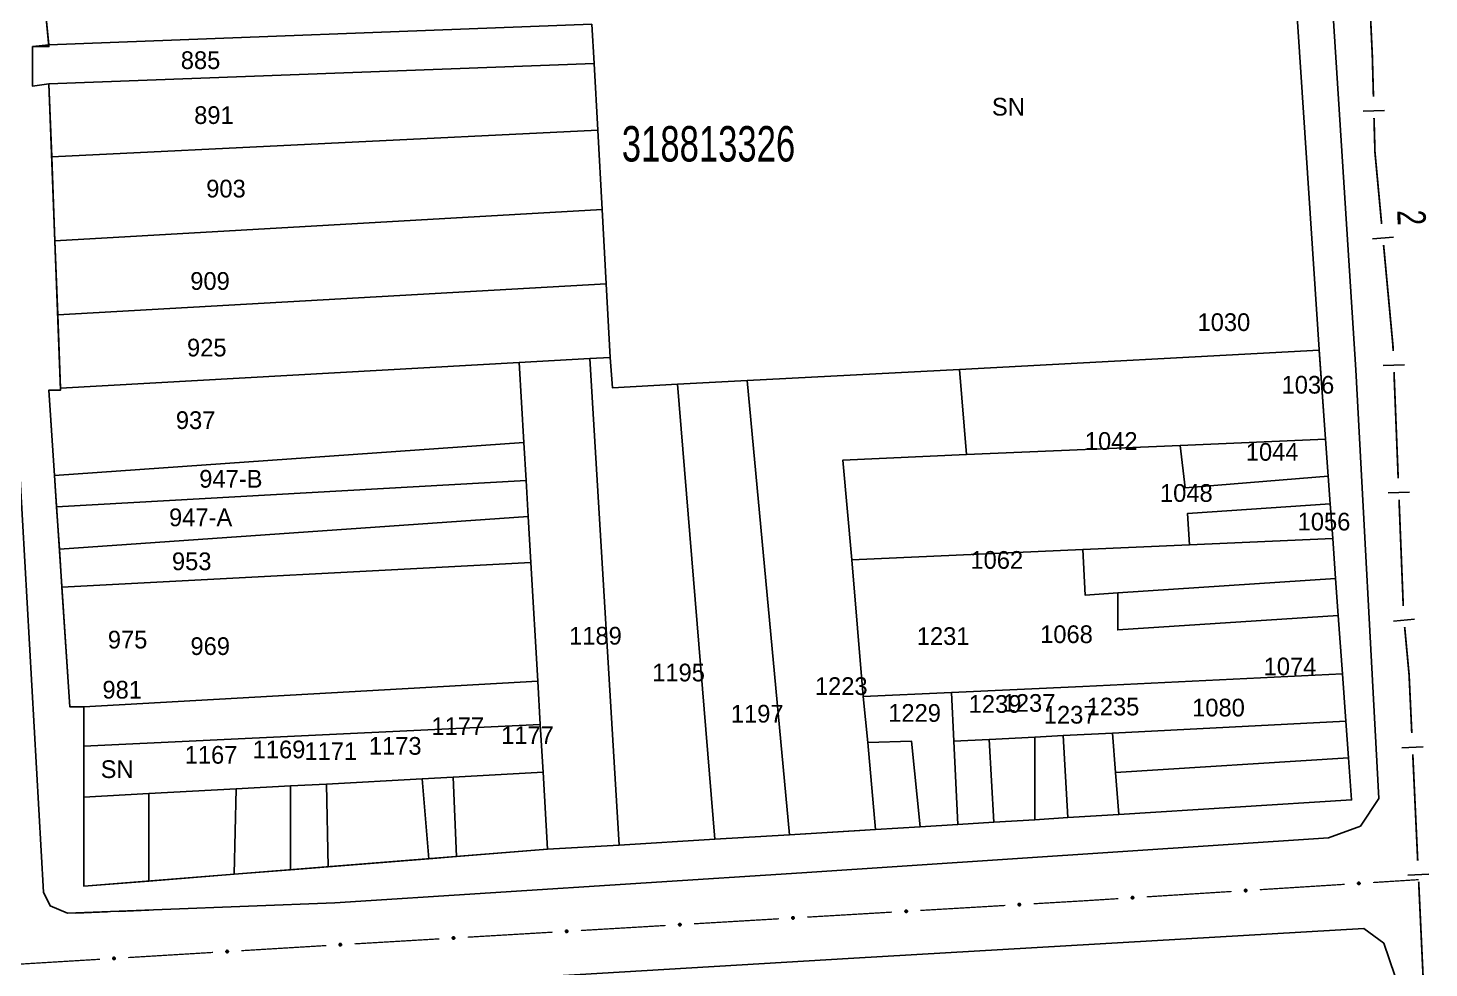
# Model space of a CAD drawing. Extents: x 201053 to 202535, y 4855063 to 4857394.
# Drawn here: x 202320.3 to 202518, y 4856291.6 to 4856424.2 of the extents above; entities that cross this region are included whole.
import ezdxf
from ezdxf.enums import TextEntityAlignment as Align

# ---------------------------------------------------------------- set-up
doc = ezdxf.new("R2010")
doc.units = 0
doc.header["$LTSCALE"] = 1.5
doc.header["$MEASUREMENT"] = 0
doc.linetypes.add('TRACO_11', pattern=[8, 3, -1, 3, -1])
for name, color, linetype in [('CD_MALHA_LOTES', 7, 'CONTINUOUS'), ('CD_TXT_QUADRA', 2, 'CONTINUOUS'), ('LM-LIM-SETORES-BAIRROS', 250, 'CONTINUOUS'), ('RU-QUADRA', 210, 'CONTINUOUS'), ('SV-EIXO-RUA-PAV', 20, 'CONTINUOUS'), ('SV-RUA-PAVIM', 7, 'CONTINUOUS'), ('SV-TXT-RUA-PAV', 7, 'CONTINUOUS'), ('Th_NmrPort', 7, 'CONTINUOUS')]:
    doc.layers.add(name, color=color, linetype=linetype)
doc.styles.add('ARIAL', font='ARIAL.SHX')

msp = doc.modelspace()

# ---------------------------------------------------------------- linework, layer by layer
at = {"layer": 'CD_MALHA_LOTES', "linetype": 'Continuous', "flags": 128}
for points in [[(202498.12, 4856445.75), (202502.52, 4856378.86), (202502.53, 4856378.73)], [(202323.25, 4856421.82), (202322.64, 4856427.97)], [(202323.25, 4856421.82), (202399.91, 4856424.76)], [(202400.21, 4856419.18), (202399.91, 4856424.76)], [(202323.27, 4856416.32), (202320.97, 4856415.99), (202320.97, 4856421.58), (202323.25, 4856421.82)], [(202323.27, 4856416.32), (202400.21, 4856419.18)], [(202400.72, 4856409.77), (202400.21, 4856419.18)], [(202323.66, 4856406.03), (202323.27, 4856416.32)], [(202323.66, 4856406.03), (202400.72, 4856409.77)], [(202401.33, 4856398.6), (202400.72, 4856409.77)], [(202324.11, 4856394.18), (202323.66, 4856406.03)], [(202324.11, 4856394.18), (202401.33, 4856398.6)], [(202401.9, 4856388.12), (202401.33, 4856398.6)], [(202324.51, 4856383.73), (202324.11, 4856394.18)], [(202324.51, 4856383.73), (202401.9, 4856388.12)], [(202402.46, 4856377.71), (202401.9, 4856388.12)], [(202324.9, 4856373.4), (202324.51, 4856383.73)], [(202451.77, 4856376.04), (202502.53, 4856378.73)], [(202502.53, 4856378.73), (202503.43, 4856366.19)], [(202389.63, 4856377), (202324.9, 4856373.4)], [(202389.63, 4856377), (202399.62, 4856377.58)], [(202390.29, 4856365.74), (202389.63, 4856377)], [(202399.62, 4856377.58), (202402.46, 4856377.71)], [(202403.73, 4856308.93), (202399.62, 4856377.58)], [(202402.46, 4856377.71), (202402.79, 4856373.44), (202412, 4856373.93)], [(202421.81, 4856374.45), (202451.77, 4856376.04)], [(202452.75, 4856364.01), (202451.77, 4856376.04)], [(202412, 4856373.93), (202421.81, 4856374.45)], [(202417.27, 4856309.74), (202412, 4856373.93)], [(202427.8, 4856310.37), (202421.81, 4856374.45)], [(202324.07, 4856361.07), (202323.27, 4856373.11), (202324.92, 4856373.11), (202324.9, 4856373.4)], [(202482.94, 4856365.31), (202503.43, 4856366.19)], [(202503.43, 4856366.19), (202503.81, 4856360.96)], [(202390.29, 4856365.74), (202324.07, 4856361.07)], [(202390.6, 4856360.38), (202390.29, 4856365.74)], [(202436.56, 4856349.17), (202435.32, 4856363.25), (202452.75, 4856364.01)], [(202482.94, 4856365.31), (202452.75, 4856364.01)], [(202503.81, 4856360.96), (202483.62, 4856359.31), (202482.94, 4856365.31)], [(202324.36, 4856356.66), (202324.07, 4856361.07)], [(202324.36, 4856356.66), (202390.6, 4856360.38)], [(202390.9, 4856355.29), (202390.6, 4856360.38)], [(202503.81, 4856360.96), (202504.1, 4856357.06)], [(202324.76, 4856350.66), (202324.36, 4856356.66)], [(202484.22, 4856351.27), (202483.95, 4856355.7), (202504.1, 4856357.06)], [(202504.1, 4856357.06), (202504.45, 4856352.16)], [(202324.76, 4856350.66), (202390.9, 4856355.29)], [(202391.28, 4856348.79), (202390.9, 4856355.29)], [(202504.45, 4856352.16), (202484.22, 4856351.27)], [(202504.45, 4856352.16), (202504.86, 4856346.53)], [(202325.11, 4856345.3), (202324.76, 4856350.66)], [(202436.56, 4856349.17), (202469.17, 4856350.61)], [(202469.17, 4856350.61), (202484.22, 4856351.27)], [(202474.12, 4856344.5), (202469.5, 4856344.2), (202469.17, 4856350.61)], [(202325.11, 4856345.3), (202391.28, 4856348.79)], [(202392.253333, 4856332.032222), (202391.28, 4856348.79)], [(202438.19, 4856329.86), (202436.56, 4856349.17)], [(202474.12, 4856344.5), (202504.86, 4856346.53)], [(202504.86, 4856346.53), (202505.23, 4856341.33)], [(202326.23, 4856328.42), (202325.11, 4856345.3)], [(202505.23, 4856341.33), (202474.1, 4856339.27), (202474.12, 4856344.5)], [(202505.23, 4856341.33), (202505.83, 4856333.06)], [(202450.64, 4856330.43), (202469.17, 4856331.29), (202505.83, 4856333.06)], [(202505.83, 4856333.06), (202506.32, 4856326.38)], [(202328.2, 4856328.42), (202392.253333, 4856332.032222)], [(202392.61, 4856325.91), (202392.253333, 4856332.032222)], [(202438.19, 4856329.86), (202450.64, 4856330.43)], [(202450.97, 4856323.58), (202450.64, 4856330.43)], [(202328.2, 4856328.42), (202326.23, 4856328.42)], [(202328.2, 4856322.88), (202328.2, 4856328.42)], [(202438.82, 4856323.39), (202438.19, 4856329.86)], [(202473.36, 4856324.71), (202506.32, 4856326.38)], [(202506.32, 4856326.38), (202506.69, 4856321.25)], [(202392.61, 4856325.91), (202328.2, 4856322.88)], [(202393.01, 4856319.19), (202392.61, 4856325.91)], [(202462.43, 4856324.16), (202466.41, 4856324.36)], [(202466.41, 4856324.36), (202473.36, 4856324.71)], [(202467.06, 4856312.79), (202466.41, 4856324.36)], [(202473.8, 4856319.16), (202473.36, 4856324.71)], [(202328.2, 4856315.68), (202328.2, 4856322.88)], [(202438.82, 4856323.39), (202445.02, 4856323.58), (202446.24, 4856311.49)], [(202439.9, 4856311.1), (202438.82, 4856323.39)], [(202450.97, 4856323.58), (202455.95, 4856323.83)], [(202451.53, 4856311.82), (202450.97, 4856323.58)], [(202455.95, 4856323.83), (202462.43, 4856324.16)], [(202456.64, 4856312.14), (202455.95, 4856323.83)], [(202462.41, 4856312.5), (202462.43, 4856324.16)], [(202473.8, 4856319.16), (202506.69, 4856321.25)], [(202506.69, 4856321.25), (202507.12, 4856315.28), (202474.28, 4856313.24)], [(202375.93, 4856318.26), (202380.34, 4856318.5)], [(202380.34, 4856318.5), (202393.01, 4856319.19)], [(202380.8, 4856307.29), (202380.34, 4856318.5)], [(202393.64, 4856308.32), (202393.01, 4856319.19)], [(202474.28, 4856313.24), (202473.8, 4856319.16)], [(202337.39, 4856316.18), (202349.7, 4856316.84)], [(202349.43, 4856304.8), (202349.7, 4856316.84)], [(202349.7, 4856316.84), (202357.34, 4856317.26)], [(202357.34, 4856317.26), (202362.45, 4856317.53)], [(202357.36, 4856305.43), (202357.34, 4856317.26)], [(202362.45, 4856317.53), (202375.93, 4856318.26)], [(202362.69, 4856305.85), (202362.45, 4856317.53)], [(202376.88, 4856306.98), (202375.93, 4856318.26)], [(202328.2, 4856315.68), (202337.39, 4856316.18)], [(202337.39, 4856303.85), (202328.2, 4856303.12), (202328.2, 4856315.68)], [(202337.39, 4856303.85), (202337.39, 4856316.18)], [(202462.41, 4856312.5), (202456.64, 4856312.14)], [(202467.06, 4856312.79), (202462.41, 4856312.5)], [(202474.28, 4856313.24), (202467.06, 4856312.79)], [(202439.9, 4856311.1), (202438.44, 4856311.01), (202427.8, 4856310.37)], [(202446.24, 4856311.49), (202439.9, 4856311.1)], [(202451.53, 4856311.82), (202446.24, 4856311.49)], [(202456.64, 4856312.14), (202451.53, 4856311.82)], [(202403.73, 4856308.93), (202393.64, 4856308.32)], [(202417.27, 4856309.74), (202403.73, 4856308.93)], [(202427.8, 4856310.37), (202417.27, 4856309.74)], [(202376.88, 4856306.98), (202362.69, 4856305.85)], [(202380.8, 4856307.29), (202376.88, 4856306.98)], [(202393.64, 4856308.32), (202380.8, 4856307.29)], [(202349.43, 4856304.8), (202337.39, 4856303.85)], [(202357.36, 4856305.43), (202349.43, 4856304.8)], [(202362.69, 4856305.85), (202357.36, 4856305.43)]]:
    msp.add_lwpolyline(points, dxfattribs=at)
at = {"layer": 'LM-LIM-SETORES-BAIRROS', "const_width": 0.25}
for points in [[(202510.04, 4856420.28), (202509.795905, 4856425.513407)], [(202510.060678, 4856419.519378), (202510.04, 4856420.28)], [(202510.196557, 4856414.521224), (202510.060678, 4856419.519378)], [(202510.41, 4856406.67), (202510.278085, 4856411.522332)], [(202510.423514, 4856406.524753), (202510.41, 4856406.67)], [(202511.349916, 4856396.567756), (202510.423514, 4856406.524753)], [(202512.95, 4856379.37), (202511.627836, 4856393.580657)], [(202512.978791, 4856378.642601), (202512.95, 4856379.37)], [(202513.690684, 4856360.656684), (202513.09744, 4856375.644948)], [(202514.402578, 4856342.670767), (202513.809333, 4856357.659032)], [(202515.23, 4856332.93), (202514.603176, 4856339.678538)], [(202515.24029, 4856332.707825), (202515.23, 4856332.93)], [(202515.610393, 4856324.71639), (202515.24029, 4856332.707825)], [(202516.443127, 4856306.735663), (202515.749182, 4856321.719602)], [(202517.27586, 4856288.754936), (202516.581916, 4856303.738875)]]:
    msp.add_lwpolyline(points, dxfattribs=at)
at = {"layer": 'LM-LIM-SETORES-BAIRROS'}
for points in [[(202511.750355, 4856412.562727), (202508.751463, 4856412.481199)], [(202513.028746, 4856394.715317), (202510.041647, 4856394.437396)], [(202514.556717, 4856376.703491), (202511.559064, 4856376.584842)], [(202515.26861, 4856358.717574), (202512.270957, 4856358.598925)], [(202516.004262, 4856340.81298), (202513.01712, 4856340.535525)], [(202517.201313, 4856322.787926), (202514.204525, 4856322.649137)], [(202518.034047, 4856304.807199), (202515.037259, 4856304.66841)]]:
    msp.add_lwpolyline(points, dxfattribs=at)
at = {"layer": 'RU-QUADRA', "linetype": 'Continuous', "flags": 128}
msp.add_lwpolyline([(202322.64, 4856427.97), (202323.27, 4856421.58), (202320.97, 4856421.58), (202320.97, 4856415.99), (202323.27, 4856416.32), (202324.92, 4856373.11), (202323.27, 4856373.11), (202326.23, 4856328.42), (202328.2, 4856328.42), (202328.2, 4856303.12), (202393.64, 4856308.32), (202403.73, 4856308.93), (202417.27, 4856309.74), (202427.8, 4856310.37), (202439.9, 4856311.1), (202446.24, 4856311.49), (202451.53, 4856311.82), (202456.64, 4856312.14), (202462.41, 4856312.5), (202467.06, 4856312.79), (202474.28, 4856313.24), (202507.12, 4856315.28), (202506.69, 4856321.25), (202506.32, 4856326.38), (202505.83, 4856333.06), (202505.23, 4856341.33), (202504.86, 4856346.53), (202504.45, 4856352.16), (202504.1, 4856357.06), (202503.81, 4856360.96), (202503.43, 4856366.19), (202502.52, 4856378.86), (202498.12, 4856445.75)], dxfattribs=at)
at = {"layer": 'SV-EIXO-RUA-PAV'}
for points in [[(202492.01724, 4856302.600182), (202492.049049, 4856302.637333), (202492.083984, 4856302.662758), (202492.119226, 4856302.675577), (202492.153321, 4856302.678785), (202492.188572, 4856302.678138), (202492.223969, 4856302.669644), (202492.261167, 4856302.651515), (202492.298658, 4856302.619867), (202492.322352, 4856302.582368), (202492.336768, 4856302.54849), (202492.34216, 4856302.513129), (202492.340957, 4856302.478895), (202492.330919, 4856302.442419), (202492.312178, 4856302.404902), (202492.279443, 4856302.367973), (202492.245023, 4856302.343282), (202492.21061, 4856302.331778), (202492.175027, 4856302.326583), (202492.139046, 4856302.327674), (202492.104348, 4856302.336212), (202492.066608, 4856302.355149), (202492.030588, 4856302.387941), (202492.005569, 4856302.421991), (202491.993585, 4856302.456233), (202491.989259, 4856302.49138), (202491.989478, 4856302.526744), (202491.996534, 4856302.562681), (202492.01724, 4856302.600182)], [(202507.98536, 4856303.609701), (202508.017169, 4856303.646852), (202508.052105, 4856303.672277), (202508.087346, 4856303.685096), (202508.121442, 4856303.688303), (202508.156693, 4856303.687656), (202508.192089, 4856303.679163), (202508.229287, 4856303.661034), (202508.266779, 4856303.629386), (202508.290472, 4856303.591886), (202508.304888, 4856303.558008), (202508.31028, 4856303.522648), (202508.309078, 4856303.488414), (202508.299039, 4856303.451938), (202508.280299, 4856303.414421), (202508.247564, 4856303.377492), (202508.213143, 4856303.352801), (202508.17873, 4856303.341297), (202508.143147, 4856303.336101), (202508.107167, 4856303.337193), (202508.072469, 4856303.345731), (202508.034729, 4856303.364667), (202507.998708, 4856303.39746), (202507.97369, 4856303.431509), (202507.961705, 4856303.465751), (202507.957379, 4856303.500898), (202507.957598, 4856303.536263), (202507.964655, 4856303.5722), (202507.98536, 4856303.609701)], [(202460.07905, 4856300.620701), (202460.111017, 4856300.657716), (202460.14606, 4856300.682993), (202460.181355, 4856300.695662), (202460.215464, 4856300.698725), (202460.250712, 4856300.697928), (202460.286072, 4856300.689285), (202460.323193, 4856300.670998), (202460.36055, 4856300.639191), (202460.384084, 4856300.601591), (202460.398356, 4856300.567653), (202460.403598, 4856300.53227), (202460.40225, 4856300.498041), (202460.392057, 4856300.461608), (202460.373158, 4856300.424171), (202460.340266, 4856300.387381), (202460.305741, 4856300.362836), (202460.27128, 4856300.351478), (202460.235675, 4856300.346434), (202460.199699, 4856300.347679), (202460.165038, 4856300.356364), (202460.127379, 4856300.37546), (202460.091497, 4856300.408405), (202460.066624, 4856300.44256), (202460.054785, 4856300.476853), (202460.050608, 4856300.512018), (202460.050977, 4856300.547381), (202460.058186, 4856300.583288), (202460.07905, 4856300.620701)], [(202476.049119, 4856301.590663), (202476.080928, 4856301.627814), (202476.115864, 4856301.653239), (202476.151105, 4856301.666058), (202476.185201, 4856301.669266), (202476.220452, 4856301.668619), (202476.255848, 4856301.660125), (202476.293046, 4856301.641996), (202476.330538, 4856301.610349), (202476.354231, 4856301.572849), (202476.368647, 4856301.538971), (202476.374039, 4856301.503611), (202476.372837, 4856301.469377), (202476.362798, 4856301.432901), (202476.344058, 4856301.395384), (202476.311323, 4856301.358455), (202476.276902, 4856301.333764), (202476.242489, 4856301.322259), (202476.206906, 4856301.317064), (202476.170926, 4856301.318156), (202476.136228, 4856301.326694), (202476.098488, 4856301.34563), (202476.062467, 4856301.378423), (202476.037449, 4856301.412472), (202476.025464, 4856301.446714), (202476.021138, 4856301.481861), (202476.021357, 4856301.517226), (202476.028414, 4856301.553162), (202476.049119, 4856301.590663)], [(202428.134528, 4856298.737219), (202428.166495, 4856298.774235), (202428.201538, 4856298.799511), (202428.236833, 4856298.81218), (202428.270942, 4856298.815243), (202428.30619, 4856298.814447), (202428.34155, 4856298.805803), (202428.378671, 4856298.787516), (202428.416028, 4856298.75571), (202428.439562, 4856298.71811), (202428.453834, 4856298.684171), (202428.459076, 4856298.648788), (202428.457728, 4856298.614559), (202428.447535, 4856298.578126), (202428.428635, 4856298.540689), (202428.395744, 4856298.503899), (202428.361219, 4856298.479355), (202428.326757, 4856298.467997), (202428.291153, 4856298.462952), (202428.255177, 4856298.464197), (202428.220516, 4856298.472882), (202428.182856, 4856298.491978), (202428.146975, 4856298.524924), (202428.122102, 4856298.559079), (202428.110263, 4856298.593371), (202428.106086, 4856298.628536), (202428.106455, 4856298.6639), (202428.113664, 4856298.699806), (202428.134528, 4856298.737219)], [(202444.106789, 4856299.67896), (202444.138756, 4856299.715976), (202444.173799, 4856299.741252), (202444.209094, 4856299.753921), (202444.243203, 4856299.756984), (202444.278451, 4856299.756188), (202444.313811, 4856299.747544), (202444.350932, 4856299.729257), (202444.388289, 4856299.697451), (202444.411823, 4856299.659851), (202444.426095, 4856299.625912), (202444.431337, 4856299.590529), (202444.429989, 4856299.5563), (202444.419796, 4856299.519867), (202444.400897, 4856299.48243), (202444.368005, 4856299.44564), (202444.33348, 4856299.421096), (202444.299018, 4856299.409737), (202444.263414, 4856299.404693), (202444.227438, 4856299.405938), (202444.192777, 4856299.414623), (202444.155117, 4856299.433719), (202444.119236, 4856299.466664), (202444.094363, 4856299.50082), (202444.082524, 4856299.535112), (202444.078347, 4856299.570277), (202444.078716, 4856299.60564), (202444.085925, 4856299.641547), (202444.106789, 4856299.67896)], [(202396.190161, 4856296.850788), (202396.222122, 4856296.887809), (202396.257161, 4856296.913091), (202396.292454, 4856296.925767), (202396.326562, 4856296.928835), (202396.361811, 4856296.928045), (202396.397172, 4856296.919407), (202396.434296, 4856296.901126), (202396.471658, 4856296.869326), (202396.495198, 4856296.83173), (202396.509476, 4856296.797794), (202396.514724, 4856296.762412), (202396.513382, 4856296.728183), (202396.503195, 4856296.691748), (202396.484302, 4856296.654308), (202396.451416, 4856296.617512), (202396.416895, 4856296.592962), (202396.382436, 4856296.581598), (202396.346832, 4856296.576548), (202396.310856, 4856296.577786), (202396.276193, 4856296.586465), (202396.238531, 4856296.605556), (202396.202644, 4856296.638495), (202396.177765, 4856296.672646), (202396.16592, 4856296.706936), (202396.161737, 4856296.742101), (202396.162101, 4856296.777464), (202396.169304, 4856296.813372), (202396.190161, 4856296.850788)], [(202412.162264, 4856297.79521), (202412.194225, 4856297.832231), (202412.229264, 4856297.857513), (202412.264557, 4856297.870189), (202412.298665, 4856297.873257), (202412.333913, 4856297.872466), (202412.369275, 4856297.863829), (202412.406399, 4856297.845548), (202412.443761, 4856297.813748), (202412.467301, 4856297.776152), (202412.481579, 4856297.742216), (202412.486827, 4856297.706834), (202412.485485, 4856297.672605), (202412.475298, 4856297.63617), (202412.456405, 4856297.598729), (202412.423519, 4856297.561934), (202412.388998, 4856297.537384), (202412.354539, 4856297.52602), (202412.318935, 4856297.520969), (202412.282959, 4856297.522208), (202412.248296, 4856297.530887), (202412.210634, 4856297.549977), (202412.174747, 4856297.582917), (202412.149868, 4856297.617068), (202412.138023, 4856297.651358), (202412.13384, 4856297.686523), (202412.134203, 4856297.721886), (202412.141406, 4856297.757794), (202412.162264, 4856297.79521)], [(202364.245956, 4856294.961944), (202364.277916, 4856294.998965), (202364.312955, 4856295.024248), (202364.348249, 4856295.036923), (202364.382357, 4856295.039992), (202364.417605, 4856295.039201), (202364.452967, 4856295.030563), (202364.49009, 4856295.012283), (202364.527452, 4856294.980482), (202364.550993, 4856294.942886), (202364.565271, 4856294.90895), (202364.570518, 4856294.873568), (202364.569176, 4856294.839339), (202364.558989, 4856294.802904), (202364.540096, 4856294.765464), (202364.507211, 4856294.728669), (202364.47269, 4856294.704118), (202364.43823, 4856294.692754), (202364.402626, 4856294.687704), (202364.366651, 4856294.688943), (202364.331988, 4856294.697622), (202364.294325, 4856294.716712), (202364.258439, 4856294.749651), (202364.233559, 4856294.783802), (202364.221715, 4856294.818093), (202364.217532, 4856294.853257), (202364.217895, 4856294.88862), (202364.225098, 4856294.924528), (202364.245956, 4856294.961944)], [(202380.218059, 4856295.906366), (202380.250019, 4856295.943387), (202380.285058, 4856295.96867), (202380.320351, 4856295.981345), (202380.35446, 4856295.984414), (202380.389708, 4856295.983623), (202380.425069, 4856295.974985), (202380.462193, 4856295.956704), (202380.499555, 4856295.924904), (202380.523095, 4856295.887308), (202380.537374, 4856295.853372), (202380.542621, 4856295.81799), (202380.541279, 4856295.783761), (202380.531092, 4856295.747326), (202380.512199, 4856295.709886), (202380.479314, 4856295.67309), (202380.444793, 4856295.64854), (202380.410333, 4856295.637176), (202380.374729, 4856295.632126), (202380.338753, 4856295.633364), (202380.304091, 4856295.642044), (202380.266428, 4856295.661134), (202380.230541, 4856295.694073), (202380.205662, 4856295.728224), (202380.193817, 4856295.762515), (202380.189635, 4856295.797679), (202380.189998, 4856295.833042), (202380.197201, 4856295.86895), (202380.218059, 4856295.906366)], [(202332.304249, 4856293.0286), (202332.336154, 4856293.065669), (202332.371155, 4856293.091004), (202332.406429, 4856293.103732), (202332.440532, 4856293.106852), (202332.475782, 4856293.106114), (202332.511156, 4856293.09753), (202332.548307, 4856293.079305), (202332.585718, 4856293.047562), (202332.609314, 4856293.010001), (202332.623643, 4856292.976086), (202332.628944, 4856292.940712), (202332.627654, 4856292.906481), (202332.617522, 4856292.870031), (202332.598685, 4856292.832562), (202332.565855, 4856292.795717), (202332.531371, 4856292.771115), (202332.496929, 4856292.759699), (202332.461333, 4856292.754595), (202332.425355, 4856292.75578), (202332.390679, 4856292.764407), (202332.352988, 4856292.78344), (202332.317052, 4856292.816325), (202332.292121, 4856292.850439), (202332.280225, 4856292.884711), (202332.275989, 4856292.91987), (202332.276299, 4856292.955233), (202332.283448, 4856292.991152), (202332.304249, 4856293.0286)], [(202348.274911, 4856293.997077), (202348.306816, 4856294.034146), (202348.341817, 4856294.059481), (202348.377091, 4856294.07221), (202348.411195, 4856294.07533), (202348.446444, 4856294.074592), (202348.481818, 4856294.066007), (202348.51897, 4856294.047783), (202348.55638, 4856294.016039), (202348.579977, 4856293.978478), (202348.594306, 4856293.944564), (202348.599607, 4856293.90919), (202348.598316, 4856293.874959), (202348.588184, 4856293.838509), (202348.569347, 4856293.80104), (202348.536517, 4856293.764195), (202348.502033, 4856293.739593), (202348.467591, 4856293.728177), (202348.431995, 4856293.723073), (202348.396017, 4856293.724257), (202348.361341, 4856293.732884), (202348.32365, 4856293.751918), (202348.287714, 4856293.784803), (202348.262783, 4856293.818916), (202348.250887, 4856293.853189), (202348.246651, 4856293.888347), (202348.246961, 4856293.923711), (202348.25411, 4856293.959629), (202348.274911, 4856293.997077)]]:
    msp.add_lwpolyline(points, close=True, dxfattribs=at)
for points in [[(202491.989478, 4856302.526744), (202492.322352, 4856302.582368)], [(202491.996534, 4856302.562681), (202492.298658, 4856302.619867)], [(202491.997736, 4856302.54487), (202492.305902, 4856302.601268)], [(202492.00784, 4856302.57969), (202492.276514, 4856302.633591)], [(202492.01724, 4856302.600182), (202492.261167, 4856302.651515)], [(202492.035389, 4856302.619714), (202492.235214, 4856302.659692)], [(202492.049049, 4856302.637333), (202492.223969, 4856302.669644)], [(202492.068901, 4856302.651913), (202492.197498, 4856302.672348)], [(202492.083984, 4856302.662758), (202492.188572, 4856302.678138)], [(202507.957379, 4856303.500898), (202508.304888, 4856303.558008)], [(202507.957598, 4856303.536263), (202508.290472, 4856303.591886)], [(202507.9612, 4856303.519913), (202508.292603, 4856303.576413)], [(202507.961705, 4856303.465751), (202508.31028, 4856303.522648)], [(202507.962162, 4856303.483058), (202508.305994, 4856303.537609)], [(202507.964655, 4856303.5722), (202508.266779, 4856303.629386)], [(202507.965856, 4856303.554389), (202508.274023, 4856303.610787)], [(202507.97121, 4856303.448082), (202508.306699, 4856303.50484)], [(202507.97369, 4856303.431509), (202508.309078, 4856303.488414)], [(202507.97596, 4856303.589208), (202508.244634, 4856303.64311)], [(202507.98536, 4856303.609701), (202508.229287, 4856303.661034)], [(202507.988428, 4856303.413622), (202508.299404, 4856303.468831)], [(202507.998708, 4856303.39746), (202508.299039, 4856303.451938)], [(202508.003509, 4856303.629233), (202508.203334, 4856303.669211)], [(202508.017169, 4856303.646852), (202508.192089, 4856303.679163)], [(202508.020454, 4856303.382833), (202508.286663, 4856303.432477)], [(202508.034729, 4856303.364667), (202508.280299, 4856303.414421)], [(202508.037022, 4856303.661431), (202508.165618, 4856303.681866)], [(202508.052105, 4856303.672277), (202508.156693, 4856303.687656)], [(202508.058945, 4856303.357921), (202508.256218, 4856303.395003)], [(202508.072469, 4856303.345731), (202508.247564, 4856303.377492)], [(202508.094109, 4856303.34237), (202508.223981, 4856303.364253)], [(202508.107167, 4856303.337193), (202508.213143, 4856303.352801)], [(202460.050977, 4856300.547381), (202460.384084, 4856300.601591)], [(202460.058186, 4856300.583288), (202460.36055, 4856300.639191)], [(202460.059312, 4856300.565472), (202460.367715, 4856300.620562)], [(202460.069563, 4856300.600249), (202460.338464, 4856300.653009)], [(202460.07905, 4856300.620701), (202460.323193, 4856300.670998)], [(202460.097282, 4856300.640156), (202460.297275, 4856300.679285)], [(202460.111017, 4856300.657716), (202460.286072, 4856300.689285)], [(202460.130931, 4856300.672211), (202460.259613, 4856300.692101)], [(202460.14606, 4856300.682993), (202460.250712, 4856300.697928)], [(202476.021138, 4856301.481861), (202476.368647, 4856301.538971)], [(202476.021357, 4856301.517226), (202476.354231, 4856301.572849)], [(202476.024959, 4856301.500876), (202476.356362, 4856301.557376)], [(202476.025464, 4856301.446714), (202476.374039, 4856301.503611)], [(202476.025921, 4856301.464021), (202476.369753, 4856301.518572)], [(202476.028414, 4856301.553162), (202476.330538, 4856301.610349)], [(202476.029615, 4856301.535351), (202476.337782, 4856301.59175)], [(202476.034969, 4856301.429045), (202476.370458, 4856301.485803)], [(202476.037449, 4856301.412472), (202476.372837, 4856301.469377)], [(202476.039719, 4856301.570171), (202476.308393, 4856301.624073)], [(202476.049119, 4856301.590663), (202476.293046, 4856301.641996)], [(202476.052187, 4856301.394585), (202476.363163, 4856301.449793)], [(202476.062467, 4856301.378423), (202476.362798, 4856301.432901)], [(202476.067268, 4856301.610196), (202476.267093, 4856301.650174)], [(202476.080928, 4856301.627814), (202476.255848, 4856301.660125)], [(202476.084213, 4856301.363795), (202476.350422, 4856301.413439)], [(202476.098488, 4856301.34563), (202476.344058, 4856301.395384)], [(202476.100781, 4856301.642394), (202476.229377, 4856301.662829)], [(202476.115864, 4856301.653239), (202476.220452, 4856301.668619)], [(202476.122704, 4856301.338884), (202476.319977, 4856301.375966)], [(202476.136228, 4856301.326694), (202476.311323, 4856301.358455)], [(202476.157868, 4856301.323333), (202476.28774, 4856301.345216)], [(202476.170926, 4856301.318156), (202476.276902, 4856301.333764)], [(202491.989259, 4856302.49138), (202492.336768, 4856302.54849)], [(202491.993079, 4856302.510394), (202492.324483, 4856302.566894)], [(202491.993585, 4856302.456233), (202492.34216, 4856302.513129)], [(202491.994042, 4856302.47354), (202492.337874, 4856302.528091)], [(202492.003089, 4856302.438563), (202492.338578, 4856302.495321)], [(202492.005569, 4856302.421991), (202492.340957, 4856302.478895)], [(202492.020308, 4856302.404103), (202492.331284, 4856302.459312)], [(202492.030588, 4856302.387941), (202492.330919, 4856302.442419)], [(202492.052334, 4856302.373314), (202492.318543, 4856302.422958)], [(202492.066608, 4856302.355149), (202492.312178, 4856302.404902)], [(202492.090824, 4856302.348403), (202492.288098, 4856302.385485)], [(202492.104348, 4856302.336212), (202492.279443, 4856302.367973)], [(202492.125988, 4856302.332851), (202492.255861, 4856302.354735)], [(202492.139046, 4856302.327674), (202492.245023, 4856302.343282)], [(202428.106086, 4856298.628536), (202428.453834, 4856298.684171)], [(202428.106455, 4856298.6639), (202428.439562, 4856298.71811)], [(202428.109987, 4856298.647535), (202428.441627, 4856298.702628)], [(202428.110263, 4856298.593371), (202428.459076, 4856298.648788)], [(202428.110793, 4856298.610676), (202428.454853, 4856298.663768)], [(202428.113664, 4856298.699806), (202428.416028, 4856298.75571)], [(202428.11479, 4856298.68199), (202428.423193, 4856298.73708)], [(202428.119692, 4856298.575662), (202428.455419, 4856298.630996)], [(202428.125041, 4856298.716767), (202428.393942, 4856298.769528)], [(202428.134528, 4856298.737219), (202428.378671, 4856298.787516)], [(202428.15276, 4856298.756674), (202428.352753, 4856298.795804)], [(202428.166495, 4856298.774235), (202428.34155, 4856298.805803)], [(202428.186409, 4856298.78873), (202428.315091, 4856298.808619)], [(202428.201538, 4856298.799511), (202428.30619, 4856298.814447)], [(202444.078347, 4856299.570277), (202444.426095, 4856299.625912)], [(202444.078716, 4856299.60564), (202444.411823, 4856299.659851)], [(202444.082248, 4856299.589275), (202444.413888, 4856299.644368)], [(202444.082524, 4856299.535112), (202444.431337, 4856299.590529)], [(202444.083054, 4856299.552417), (202444.427114, 4856299.605508)], [(202444.085925, 4856299.641547), (202444.388289, 4856299.697451)], [(202444.087051, 4856299.623731), (202444.395454, 4856299.678821)], [(202444.091953, 4856299.517402), (202444.42768, 4856299.572736)], [(202444.094363, 4856299.50082), (202444.429989, 4856299.5563)], [(202444.097302, 4856299.658508), (202444.366203, 4856299.711268)], [(202444.106789, 4856299.67896), (202444.350932, 4856299.729257)], [(202444.109025, 4856299.48287), (202444.420233, 4856299.536758)], [(202444.119236, 4856299.466664), (202444.419796, 4856299.519867)], [(202444.125021, 4856299.698415), (202444.325014, 4856299.737545)], [(202444.138756, 4856299.715976), (202444.313811, 4856299.747544)], [(202444.14092, 4856299.451945), (202444.407337, 4856299.500459)], [(202444.155117, 4856299.433719), (202444.400897, 4856299.48243)], [(202444.15867, 4856299.730471), (202444.287352, 4856299.75036)], [(202444.173799, 4856299.741252), (202444.278451, 4856299.756188)], [(202444.179304, 4856299.42687), (202444.376734, 4856299.463115)], [(202444.192777, 4856299.414623), (202444.368005, 4856299.44564)], [(202444.214402, 4856299.41117), (202444.344366, 4856299.432502)], [(202444.227438, 4856299.405938), (202444.33348, 4856299.421096)], [(202460.050608, 4856300.512018), (202460.398356, 4856300.567653)], [(202460.054509, 4856300.531016), (202460.386149, 4856300.586109)], [(202460.054785, 4856300.476853), (202460.403598, 4856300.53227)], [(202460.055315, 4856300.494158), (202460.399375, 4856300.547249)], [(202460.064214, 4856300.459143), (202460.399941, 4856300.514477)], [(202460.066624, 4856300.44256), (202460.40225, 4856300.498041)], [(202460.081286, 4856300.424611), (202460.392494, 4856300.478499)], [(202460.091497, 4856300.408405), (202460.392057, 4856300.461608)], [(202460.113181, 4856300.393686), (202460.379598, 4856300.442199)], [(202460.127379, 4856300.37546), (202460.373158, 4856300.424171)], [(202460.151565, 4856300.368611), (202460.348995, 4856300.404856)], [(202460.165038, 4856300.356364), (202460.340266, 4856300.387381)], [(202460.186663, 4856300.352911), (202460.316627, 4856300.374243)], [(202460.199699, 4856300.347679), (202460.305741, 4856300.362836)], [(202396.161737, 4856296.742101), (202396.509476, 4856296.797794)], [(202396.162101, 4856296.777464), (202396.495198, 4856296.83173)], [(202396.165635, 4856296.7611), (202396.497266, 4856296.816248)], [(202396.16592, 4856296.706936), (202396.514724, 4856296.762412)], [(202396.166448, 4856296.724241), (202396.510499, 4856296.77739)], [(202396.169304, 4856296.813372), (202396.471658, 4856296.869326)], [(202396.170432, 4856296.795556), (202396.478826, 4856296.850698)], [(202396.175352, 4856296.689228), (202396.51107, 4856296.744619)], [(202396.177765, 4856296.672646), (202396.513382, 4856296.728183)], [(202396.180678, 4856296.830334), (202396.44957, 4856296.88314)], [(202396.190161, 4856296.850788), (202396.434296, 4856296.901126)], [(202396.19243, 4856296.654698), (202396.503629, 4856296.708639)], [(202396.202644, 4856296.638495), (202396.503195, 4856296.691748)], [(202396.20839, 4856296.870246), (202396.408376, 4856296.90941)], [(202396.222122, 4856296.887809), (202396.397172, 4856296.919407)], [(202396.22433, 4856296.623779), (202396.49074, 4856296.672337)], [(202396.238531, 4856296.605556), (202396.484302, 4856296.654308)], [(202396.242034, 4856296.902308), (202396.370712, 4856296.922218)], [(202396.257161, 4856296.913091), (202396.361811, 4856296.928045)], [(202412.13384, 4856297.686523), (202412.481579, 4856297.742216)], [(202412.134203, 4856297.721886), (202412.467301, 4856297.776152)], [(202412.137738, 4856297.705521), (202412.469369, 4856297.76067)], [(202412.138023, 4856297.651358), (202412.486827, 4856297.706834)], [(202412.13855, 4856297.668663), (202412.482602, 4856297.721812)], [(202412.141406, 4856297.757794), (202412.443761, 4856297.813748)], [(202412.142535, 4856297.739978), (202412.450929, 4856297.795119)], [(202412.147455, 4856297.63365), (202412.483173, 4856297.68904)], [(202412.149868, 4856297.617068), (202412.485485, 4856297.672605)], [(202412.152781, 4856297.774756), (202412.421673, 4856297.827562)], [(202412.162264, 4856297.79521), (202412.406399, 4856297.845548)], [(202412.164533, 4856297.59912), (202412.475732, 4856297.653061)], [(202412.174747, 4856297.582917), (202412.475298, 4856297.63617)], [(202412.180493, 4856297.814668), (202412.380479, 4856297.853831)], [(202412.194225, 4856297.832231), (202412.369275, 4856297.863829)], [(202412.196433, 4856297.568201), (202412.462842, 4856297.616759)], [(202412.210634, 4856297.549977), (202412.456405, 4856297.598729)], [(202412.214137, 4856297.846729), (202412.342815, 4856297.86664)], [(202412.229264, 4856297.857513), (202412.333913, 4856297.872466)], [(202412.234822, 4856297.543133), (202412.432245, 4856297.57941)], [(202412.248296, 4856297.530887), (202412.423519, 4856297.561934)], [(202412.269922, 4856297.527438), (202412.399883, 4856297.548792)], [(202412.282959, 4856297.522208), (202412.388998, 4856297.537384)], [(202428.122102, 4856298.559079), (202428.457728, 4856298.614559)], [(202428.136764, 4856298.541129), (202428.447972, 4856298.595017)], [(202428.146975, 4856298.524924), (202428.447535, 4856298.578126)], [(202428.168659, 4856298.510204), (202428.435076, 4856298.558718)], [(202428.182856, 4856298.491978), (202428.428635, 4856298.540689)], [(202428.207043, 4856298.485129), (202428.404473, 4856298.521374)], [(202428.220516, 4856298.472882), (202428.395744, 4856298.503899)], [(202428.242141, 4856298.469429), (202428.372105, 4856298.490761)], [(202428.255177, 4856298.464197), (202428.361219, 4856298.479355)], [(202364.217532, 4856294.853257), (202364.565271, 4856294.90895)], [(202364.217895, 4856294.88862), (202364.550993, 4856294.942886)], [(202364.22143, 4856294.872256), (202364.553061, 4856294.927405)], [(202364.221715, 4856294.818093), (202364.570518, 4856294.873568)], [(202364.222242, 4856294.835397), (202364.566293, 4856294.888547)], [(202364.225098, 4856294.924528), (202364.527452, 4856294.980482)], [(202364.226227, 4856294.906712), (202364.534621, 4856294.961854)], [(202364.231147, 4856294.800384), (202364.566864, 4856294.855775)], [(202364.233559, 4856294.783802), (202364.569176, 4856294.839339)], [(202364.236472, 4856294.941491), (202364.505364, 4856294.994297)], [(202364.245956, 4856294.961944), (202364.49009, 4856295.012283)], [(202364.248225, 4856294.765855), (202364.559423, 4856294.819795)], [(202364.258439, 4856294.749651), (202364.558989, 4856294.802904)], [(202364.264184, 4856294.981403), (202364.464171, 4856295.020566)], [(202364.277916, 4856294.998965), (202364.452967, 4856295.030563)], [(202364.280125, 4856294.734935), (202364.546534, 4856294.783494)], [(202364.294325, 4856294.716712), (202364.540096, 4856294.765464)], [(202364.297828, 4856295.013464), (202364.426507, 4856295.033375)], [(202364.312955, 4856295.024248), (202364.417605, 4856295.039201)], [(202364.318514, 4856294.709867), (202364.515937, 4856294.746145)], [(202364.331988, 4856294.697622), (202364.507211, 4856294.728669)], [(202364.353614, 4856294.694173), (202364.483574, 4856294.715526)], [(202364.366651, 4856294.688943), (202364.47269, 4856294.704118)], [(202380.189635, 4856295.797679), (202380.537374, 4856295.853372)], [(202380.189998, 4856295.833042), (202380.523095, 4856295.887308)], [(202380.193532, 4856295.816678), (202380.525163, 4856295.871826)], [(202380.193817, 4856295.762515), (202380.542621, 4856295.81799)], [(202380.194345, 4856295.779819), (202380.538396, 4856295.832969)], [(202380.197201, 4856295.86895), (202380.499555, 4856295.924904)], [(202380.19833, 4856295.851134), (202380.506724, 4856295.906276)], [(202380.20325, 4856295.744806), (202380.538967, 4856295.800197)], [(202380.205662, 4856295.728224), (202380.541279, 4856295.783761)], [(202380.208575, 4856295.885912), (202380.477467, 4856295.938718)], [(202380.218059, 4856295.906366), (202380.462193, 4856295.956704)], [(202380.220327, 4856295.710277), (202380.531526, 4856295.764217)], [(202380.230541, 4856295.694073), (202380.531092, 4856295.747326)], [(202380.236287, 4856295.925824), (202380.436274, 4856295.964988)], [(202380.250019, 4856295.943387), (202380.425069, 4856295.974985)], [(202380.252228, 4856295.679357), (202380.518637, 4856295.727915)], [(202380.266428, 4856295.661134), (202380.512199, 4856295.709886)], [(202380.269931, 4856295.957886), (202380.39861, 4856295.977797)], [(202380.285058, 4856295.96867), (202380.389708, 4856295.983623)], [(202380.290616, 4856295.654289), (202380.488039, 4856295.690567)], [(202380.304091, 4856295.642044), (202380.479314, 4856295.67309)], [(202380.325717, 4856295.638595), (202380.455677, 4856295.659948)], [(202380.338753, 4856295.633364), (202380.444793, 4856295.64854)], [(202396.262719, 4856296.598711), (202396.460142, 4856296.634989)], [(202396.276193, 4856296.586465), (202396.451416, 4856296.617512)], [(202396.29782, 4856296.583016), (202396.42778, 4856296.60437)], [(202396.310856, 4856296.577786), (202396.416895, 4856296.592962)], [(202332.275989, 4856292.91987), (202332.623643, 4856292.976086)], [(202332.276299, 4856292.955233), (202332.609314, 4856293.010001)], [(202332.279858, 4856292.938874), (202332.611406, 4856292.994522)], [(202332.280225, 4856292.884711), (202332.628944, 4856292.940712)], [(202332.280726, 4856292.902017), (202332.624697, 4856292.955684)], [(202332.283448, 4856292.991152), (202332.585718, 4856293.047562)], [(202332.284603, 4856292.973338), (202332.592914, 4856293.028944)], [(202332.289684, 4856292.867017), (202332.625317, 4856292.922913)], [(202332.292121, 4856292.850439), (202332.627654, 4856292.906481)], [(202332.294797, 4856293.008132), (202332.563609, 4856293.061342)], [(202332.304249, 4856293.0286), (202332.548307, 4856293.079305)], [(202332.306813, 4856292.832513), (202332.61793, 4856292.886923)], [(202332.317052, 4856292.816325), (202332.617522, 4856292.870031)], [(202332.322448, 4856293.048085), (202332.522375, 4856293.08755)], [(202332.336154, 4856293.065669), (202332.511156, 4856293.09753)], [(202332.33876, 4856292.801642), (202332.605096, 4856292.850602)], [(202332.352988, 4856292.78344), (202332.598685, 4856292.832562)], [(202332.356044, 4856293.080197), (202332.484692, 4856293.100302)], [(202332.371155, 4856293.091004), (202332.475782, 4856293.106114)], [(202332.377186, 4856292.776632), (202332.574555, 4856292.813207)], [(202332.390679, 4856292.764407), (202332.565855, 4856292.795717)], [(202332.412311, 4856292.76099), (202332.542239, 4856292.78254)], [(202332.425355, 4856292.75578), (202332.531371, 4856292.771115)], [(202348.246651, 4856293.888347), (202348.594306, 4856293.944564)], [(202348.246961, 4856293.923711), (202348.579977, 4856293.978478)], [(202348.25052, 4856293.907352), (202348.582068, 4856293.963)], [(202348.250887, 4856293.853189), (202348.599607, 4856293.90919)], [(202348.251388, 4856293.870494), (202348.595359, 4856293.924162)], [(202348.25411, 4856293.959629), (202348.55638, 4856294.016039)], [(202348.255265, 4856293.941815), (202348.563576, 4856293.997421)], [(202348.260346, 4856293.835495), (202348.595979, 4856293.891391)], [(202348.262783, 4856293.818916), (202348.598316, 4856293.874959)], [(202348.265459, 4856293.976609), (202348.534271, 4856294.02982)], [(202348.274911, 4856293.997077), (202348.51897, 4856294.047783)], [(202348.277475, 4856293.800991), (202348.588593, 4856293.8554)], [(202348.287714, 4856293.784803), (202348.588184, 4856293.838509)], [(202348.293111, 4856294.016563), (202348.493038, 4856294.056027)], [(202348.306816, 4856294.034146), (202348.481818, 4856294.066007)], [(202348.309422, 4856293.77012), (202348.575758, 4856293.819079)], [(202348.32365, 4856293.751918), (202348.569347, 4856293.80104)], [(202348.326706, 4856294.048675), (202348.455355, 4856294.068779)], [(202348.341817, 4856294.059481), (202348.446444, 4856294.074592)], [(202348.347849, 4856293.745109), (202348.545217, 4856293.781684)], [(202348.361341, 4856293.732884), (202348.536517, 4856293.764195)], [(202348.382973, 4856293.729468), (202348.512901, 4856293.751017)], [(202348.396017, 4856293.724257), (202348.502033, 4856293.739593)]]:
    msp.add_lwpolyline(points, dxfattribs=at)
at = {"layer": 'SV-EIXO-RUA-PAV', "const_width": 0.18}
for points in [[(202494.163594, 4856302.625576), (202506.139685, 4856303.382715)], [(202510.131715, 4856303.635095), (202516.11976, 4856304.013664)], [(202516.11976, 4856304.013664), (202516.22, 4856304.02)], [(202516.22, 4856304.02), (202516.568089, 4856304.037429)], [(202462.225493, 4856300.636985), (202469.213358, 4856301.048997)], [(202469.213358, 4856301.048997), (202469.4, 4856301.06)], [(202469.4, 4856301.06), (202474.203444, 4856301.363678)], [(202478.195474, 4856301.616058), (202490.171564, 4856302.373197)], [(202430.280971, 4856298.753504), (202442.260167, 4856299.459809)], [(202446.253232, 4856299.695245), (202458.232428, 4856300.40155)], [(202382.364499, 4856295.923011), (202394.343576, 4856296.631328)], [(202398.336602, 4856296.867433), (202410.315679, 4856297.57575)], [(202414.30871, 4856297.811763), (202426.287906, 4856298.518069)], [(202350.421324, 4856294.016955), (202361.401155, 4856294.682783)], [(202361.401155, 4856294.682783), (202361.85, 4856294.71)], [(202361.85, 4856294.71), (202362.399371, 4856294.742484)], [(202366.392396, 4856294.978589), (202378.371474, 4856295.686906)], [(202318.48, 4856292.08), (202330.457997, 4856292.806358)], [(202334.450662, 4856293.048477), (202346.428659, 4856293.774836)]]:
    msp.add_lwpolyline(points, dxfattribs=at)
at = {"layer": 'SV-RUA-PAVIM', "linetype": 'Continuous'}
for points in [[(202318.56, 4856372.26, 13.39), (202322.51, 4856302.26, 13.39), (202323.43, 4856300.33, 13.39), (202325.88, 4856299.29, 13.39), (202327.06, 4856299.34, 13.55), (202363.62, 4856300.78, 13.53), (202429.51, 4856305.02, 13.7), (202503.83, 4856309.93, 13.45), (202508.35, 4856311.57, 13.56), (202510.97, 4856315.49, 13.54), (202507.72, 4856375.97, 13.64), (202502.82, 4856452.47, 12.86), (202501, 4856480.72, 12.86)], [(202335.16, 4856286.91, 13.44), (202436.86, 4856292.96, 13.4), (202508.84, 4856297.13, 13.55), (202511.65, 4856295.06, 13.55), (202513.2, 4856290.51, 13.38)]]:
    msp.add_polyline3d(points, dxfattribs=at)
at = {"layer": 'SV-RUA-PAVIM', "linetype": 'TRACO_11'}
msp.add_polyline3d([(202327.06, 4856299.33, 13.21), (202337.37, 4856299.72, 13.21)], dxfattribs=at)

# ---------------------------------------------------------------- texts
at = {"layer": 'CD_TXT_QUADRA', "style": 'ARIAL', "width": 0.7}
msp.add_text('318813326', height=5, dxfattribs=at).set_placement((202404.12, 4856405.37))
at = {"layer": 'SV-TXT-RUA-PAV', "style": 'ARIAL', "width": 0.7}
msp.add_text('2', height=4, rotation=272, dxfattribs=at).set_placement((202513.544346, 4856398.474687))
at = {"layer": 'Th_NmrPort', "color": 1}
for s, p in [('885', (202341.878133, 4856419.665618)), ('SN', (202456.35, 4856413.1)), ('891', (202343.7663, 4856411.914367)), ('903', (202345.46516, 4856401.545971)), ('909', (202343.215287, 4856388.513055)), ('1030', (202485.37, 4856382.7)), ('925', (202342.7563, 4856379.114367)), ('1036', (202497.23, 4856373.87)), ('937', (202341.18516, 4856368.875971)), ('1042', (202469.47, 4856365.933333)), ('1044', (202492.18, 4856364.4)), ('947-B', (202344.484308, 4856360.598137)), ('1048', (202480.07, 4856358.6)), ('947-A', (202340.222232, 4856355.161619)), ('1056', (202499.5, 4856354.56)), ('953', (202340.62978, 4856348.95995)), ('1062', (202453.32, 4856349.153333)), ('975', (202331.58, 4856337.91)), ('969', (202343.242232, 4856336.991619)), ('1189', (202396.68, 4856338.456667)), ('1231', (202445.75, 4856338.41)), ('1068', (202463.16, 4856338.67)), ('1195', (202408.41, 4856333.263333)), ('1074', (202494.7, 4856334.12)), ('1223', (202431.37, 4856331.35)), ('981', (202330.82, 4856330.84)), ('1237', (202457.87, 4856328.973333)), ('1197', (202419.51, 4856327.453333)), ('1229', (202441.72, 4856327.56)), ('1239', (202453.07, 4856328.83)), ('1237', (202463.67, 4856327.31)), ('1235', (202469.72, 4856328.463333)), ('1080', (202484.61, 4856328.32)), ('1177', (202377.25, 4856325.693333)), ('1177', (202387.09, 4856324.433333)), ('1167', (202342.43, 4856321.653333)), ('1169', (202352.02, 4856322.413333)), ('1171', (202359.33, 4856322.163333)), ('1173', (202368.42, 4856322.913333)), ('SN', (202330.57, 4856319.633333))]:
    msp.add_text(s, height=2.5, dxfattribs=at).set_placement(p, align=Align.MIDDLE_LEFT)

doc.saveas('drawing.dxf')
